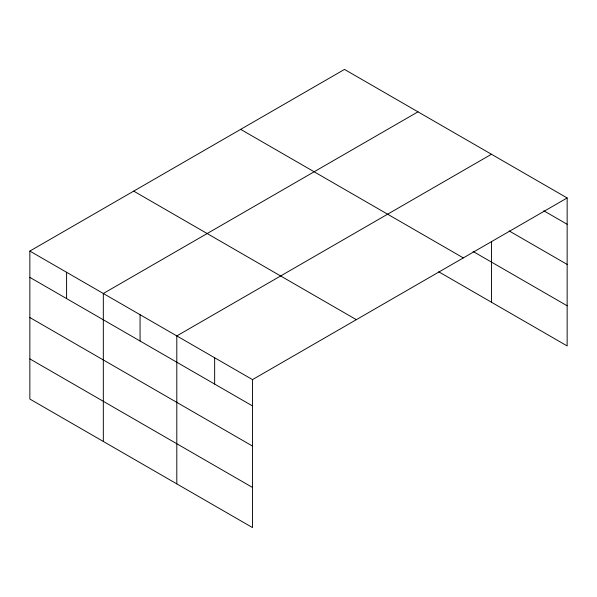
<?xml version="1.0" encoding="UTF-8"?>
<svg xmlns="http://www.w3.org/2000/svg" width="597" height="597" viewBox="0 0 597 597"><rect width="100%" height="100%" fill="white"/><g stroke="black" fill="none" stroke-linecap="round" stroke-linejoin="round"><path stroke-width="0.9" d="M29.85 251.076L252.501 379.617L252.501 527.584L29.85 399.042L29.85 251.076L344.499 69.416L567.15 197.958L567.15 345.924L438.735 271.792M417.975 111.833L103.326 293.493L103.326 441.459M491.45 154.25L176.802 335.917L176.802 483.883M252.501 379.617L567.15 197.958M543.792 210.786L567.15 224.271M509.166 230.935L567.15 264.419M473.078 251.471L567.15 305.776M240.666 129.362L463.317 257.904M133.683 191.122L356.334 319.671M29.85 277.381L252.501 405.93M29.85 317.529L252.501 446.078M29.85 358.894L252.501 487.443M491.45 241.852L491.45 302.224M214.651 357.767L214.651 384.072M140.064 314.701L140.064 341.014M66.588 272.284L66.588 298.59"/></g></svg>
